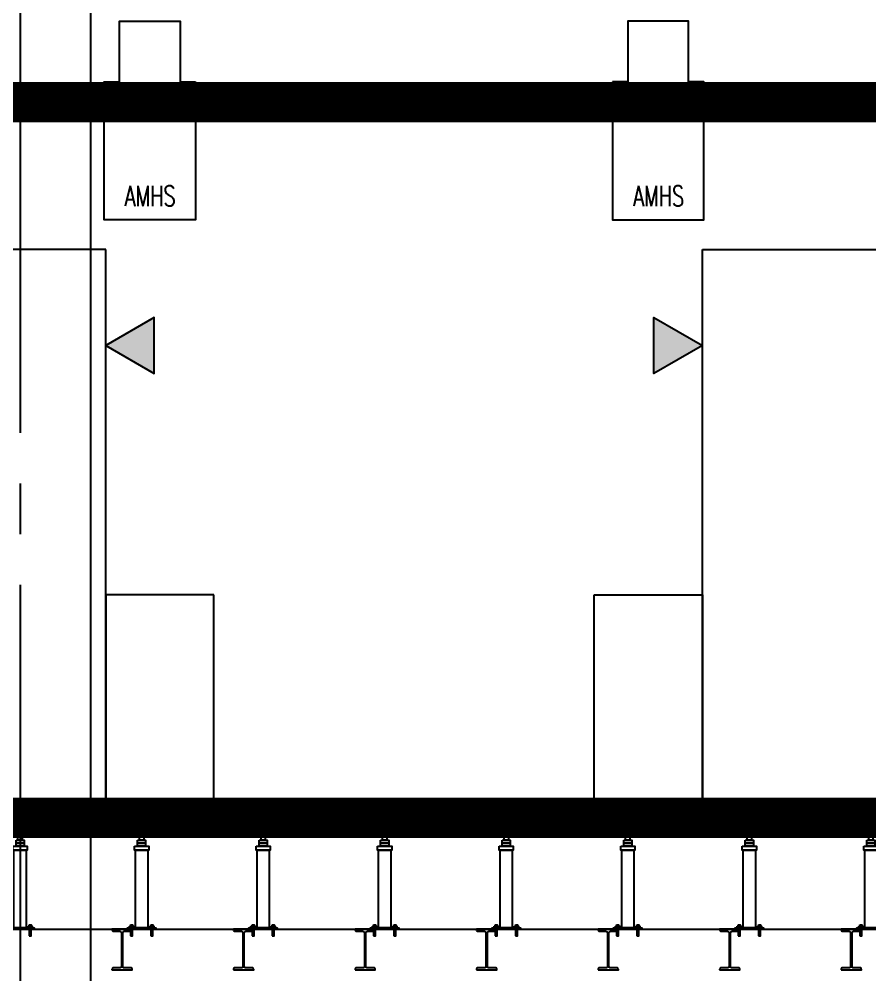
# Model space of a CAD drawing. Extents: x -3080 to 28500, y -1326 to 31609.
# Drawn here: x 18479.5 to 18899.5, y 26588.3 to 27059.9 of the extents above; entities that cross this region are included whole.
import ezdxf
from ezdxf.enums import TextEntityAlignment as Align
from ezdxf.xclip import XClip

# ---------------------------------------------------------------- set-up
doc = ezdxf.new("R2010")
doc.units = 0
doc.header["$LTSCALE"] = 100
doc.header["$XCLIPFRAME"] = 2
doc.linetypes.add('188K-SM-07-F10-MECH-CR PIPE-Y2257103$0$X-S-FAB_SL ALL$0$COL-CEN-LIN', pattern=[3.25, 2.5, -0.25, 0.25, -0.25])
doc.linetypes.add('188K-SM-07-F10-MECH-CR PIPE-Y2257103$0$X-S-FAB_SL ALL$0$HIDDEN', pattern=[0.4, 0.3, -0.1])
for name, color, linetype in [('0-xref', 8, 'Continuous'), ('188K-SM-07-F10-MECH-CR PIPE-Y2257103$0$0-BG', 6, 'Continuous'), ('188K-SM-07-F10-MECH-CR PIPE-Y2257103$0$0-CF-BABY 位', 2, 'Continuous'), ('188K-SM-07-F10-MECH-CR PIPE-Y2257103$0$AP2C-SM-08-FNN-340-A(N)-SMP$0$18P2-SM-08-FNN-320-A(9)-20190318-JEN$0$SM-08-FNN-300-A(9)-JEN$0$15P6-SM-08-FNN-320-A(10)-UIS-TCM$0$15P6-SM-08-FNN-320-A(10)-UIS-TCM$0$15P6-SM-08-FNN-320-A(10)-UIS-TCM$0$15P6-SM-08-FNN-320-A(10)-UIS-TCM$0$15P6-SM-08-FNN-320-A(10)-UIS-TCM$0$0-IE-SECTION', 1, 'Continuous'), ('188K-SM-07-F10-MECH-CR PIPE-Y2257103$0$Raised Floor', 1, 'Continuous'), ('188K-SM-07-F10-MECH-CR PIPE-Y2257103$0$X-S-FAB_SL ALL$0$ASP_3', 3, 'Continuous'), ('188K-SM-07-F10-MECH-CR PIPE-Y2257103$0$X-S-FAB_SL ALL$0$ASP_8', 8, 'Continuous'), ('188K-SM-07-F10-MECH-CR PIPE-Y2257103$0$X-S-FAB_SL ALL$0$CCL', 15, '188K-SM-07-F10-MECH-CR PIPE-Y2257103$0$X-S-FAB_SL ALL$0$COL-CEN-LIN'), ('188K-SM-07-F10-MECH-CR PIPE-Y2257103$0$X-S-FAB_SL ALL$0$WALL-RC', 1, 'Continuous')]:
    doc.layers.add(name, color=color, linetype=linetype)
doc.styles.add('188K-SM-07-F10-MECH-CR PIPE-Y2257103$0$AP2C-SM-08-FNN-340-A(N)-SMP$0$18P2-SM-08-FNN-320-A(9)-20190318-JEN$0$SM-08-FNN-300-A(9)-JEN$0$15P6-SM-08-FNN-320-A(10)-UIS-TCM$0$15P6-SM-08-FNN-320-A(10)-UIS-TCM$0$15P6-SM-08-FNN-320-A(10)-UIS-TCM$0$15P6-SM-08-FNN-320-A(10)-UIS-TCM$0$15P6-SM-08-FNN-320-A(10)-UIS-TCM$0$15P6-SM-08-FNN-320-A(10)-UIS-TCM$0$15P6-SM-08-FNN-320-A(10)-UIS-TCM$0$SM-08-FNN-160-0_TOOL(S)$0$ROMANS', font='romans__.ttf')

# ---------------------------------------------------------------- blocks, each defined once
blk = doc.blocks.new('188K-SM-07-F10-MECH-CR PIPE-Y2257103$0$TOOL123')
at = {"layer": '188K-SM-07-F10-MECH-CR PIPE-Y2257103$0$0-CF-BABY 位', "const_width": 20}
blk.add_lwpolyline([(14984.63, -83776.14), (20159.92, -83776.14), (20160.08, -84129.23), (14984.8, -84129.23)], close=True, dxfattribs=at)
blk = doc.blocks.new('188K-SM-07-F10-MECH-CR PIPE-Y2257103$0$X-S-FAB_SL ALL$0$A$Ceb448ab1')
at = {"layer": '188K-SM-07-F10-MECH-CR PIPE-Y2257103$0$X-S-FAB_SL ALL$0$CCL'}
blk.add_line((18480, 3600), (18480, 0), dxfattribs=at)
blk = doc.blocks.new('188K-SM-07-F10-MECH-CR PIPE-Y2257103$0$X-S-FAB_SL ALL$0$steel_100x200')
at = {"color": 6}
blk.add_lwpolyline([(0, 0), (10, 0), (10, 0.3, 0.414214), (9.3, 1), (6.05, 1, -0.414214), (5.35, 1.7), (5.35, 18.3, -0.414214), (6.05, 19), (9.3, 19, 0.414214), (10, 19.7), (10, 20), (0, 20), (0, 19.7, 0.414214), (0.7, 19), (3.95, 19, -0.414214), (4.65, 18.3), (4.65, 1.7, -0.414214), (3.95, 1), (0.7, 1, 0.414214), (0, 0.3)], format="xyb", close=True, dxfattribs=at)
blk = doc.blocks.new('*U1663')
at = {"layer": '188K-SM-07-F10-MECH-CR PIPE-Y2257103$0$X-S-FAB_SL ALL$0$WALL-RC'}
blk.add_blockref('188K-SM-07-F10-MECH-CR PIPE-Y2257103$0$X-S-FAB_SL ALL$0$steel_100x200', (-5, -10), dxfattribs=at)
blk = doc.blocks.new('*U1664')
at = {"layer": '188K-SM-07-F10-MECH-CR PIPE-Y2257103$0$X-S-FAB_SL ALL$0$WALL-RC', "color": 0, "linetype": 'ByBlock', "lineweight": -2, "transparency": 16777216}
for p in [(16680, 0), (16740, 0), (16800, 0), (16860, 0), (16920, 0), (16980, 0), (17040, 0)]:
    blk.add_blockref('*U1663', p, dxfattribs=at)
blk = doc.blocks.new('188K-SM-07-F10-MECH-CR PIPE-Y2257103$0$X-S-FAB_SL ALL')
at = {"color": 6}
blk.add_line((-2628.521, -72723.977), (19076.479, -72723.977), dxfattribs=at)
at = {"layer": '188K-SM-07-F10-MECH-CR PIPE-Y2257103$0$X-S-FAB_SL ALL$0$ASP_3', "linetype": '188K-SM-07-F10-MECH-CR PIPE-Y2257103$0$X-S-FAB_SL ALL$0$HIDDEN'}
for p, q in [((-2628.521, -72668.977), (19076.479, -72668.977)), ((-2628.521, -72674.477), (19076.479, -72674.477))]:
    blk.add_line(p, q, dxfattribs=at)
at = {"layer": '188K-SM-07-F10-MECH-CR PIPE-Y2257103$0$X-S-FAB_SL ALL$0$ASP_8'}
blk.add_line((14041.479, -72848.977), (14041.479, -71981.477), dxfattribs=at)
at = {"layer": '188K-SM-07-F10-MECH-CR PIPE-Y2257103$0$X-S-FAB_SL ALL$0$CCL'}
blk.add_blockref('188K-SM-07-F10-MECH-CR PIPE-Y2257103$0$X-S-FAB_SL ALL$0$A$Ceb448ab1', (-4473.521, -73553.977), dxfattribs=at)
at = {"layer": '188K-SM-07-F10-MECH-CR PIPE-Y2257103$0$X-S-FAB_SL ALL$0$WALL-RC'}
blk.add_blockref('*U1664', (-2623.171, -72733.977), dxfattribs=at)
blk = doc.blocks.new('188K-SM-07-F10-MECH-CR PIPE-Y2257103$0$A$Cf749f455')
at = {"layer": '188K-SM-07-F10-MECH-CR PIPE-Y2257103$0$Raised Floor'}
for points in [[(60, 45), (0, 45), (0, 40), (60, 40)], [(-4.5, 40), (4.5, 40), (4.5, 39.5), (-4.5, 39.5)], [(-4.5, 39), (4.5, 39), (4.5, 39.5), (-4.5, 39.5)], [(1.05, 39), (-1.05, 39), (-1.05, 34), (1.05, 34)], [(4.5, 37.5), (55.5, 37.5), (58, 40), (2, 40)], [(2, 34), (-2, 34), (-2, 32.5), (2, 32.5)], [(3.5, 31), (-3.5, 31), (-3.5, 29), (3.5, 29)], [(3, 29), (-3, 29), (-3, -9.3), (3, -9.3)], [(2, 32.5), (-2, 32.5), (-2, 31), (2, 31)], [(-7, -10), (7, -10), (7, -9.3), (-7, -9.3)], [(-4, -8.5), (-6, -8.5), (-6, -9.3), (-4, -9.3)], [(-4.5, -7.8), (-5.5, -7.8), (-5.5, -9.3), (-4.5, -9.3)], [(6, -8.5), (4, -8.5), (4, -9.3), (6, -9.3)], [(5.5, -7.8), (4.5, -7.8), (4.5, -9.3), (5.5, -9.3)], [(-4.5, -13.3), (-5.5, -13.3), (-5.5, -10), (-4.5, -10)], [(5.5, -13.3), (4.5, -13.3), (4.5, -10), (5.5, -10)]]:
    blk.add_lwpolyline(points, close=True, dxfattribs=at)
blk = doc.blocks.new('188K-SM-07-F10-MECH-CR PIPE-Y2257103$0$A$C31c50ed8')
at = {"layer": '188K-SM-07-F10-MECH-CR PIPE-Y2257103$0$AP2C-SM-08-FNN-340-A(N)-SMP$0$18P2-SM-08-FNN-320-A(9)-20190318-JEN$0$SM-08-FNN-300-A(9)-JEN$0$15P6-SM-08-FNN-320-A(10)-UIS-TCM$0$15P6-SM-08-FNN-320-A(10)-UIS-TCM$0$15P6-SM-08-FNN-320-A(10)-UIS-TCM$0$15P6-SM-08-FNN-320-A(10)-UIS-TCM$0$15P6-SM-08-FNN-320-A(10)-UIS-TCM$0$0-IE-SECTION', "linetype": 'Continuous'}
for color in [2, 256]:
    blk.add_hatch(color=color, dxfattribs=at).paths.add_polyline_path([(0, 0), (23.92, 13.81), (23.92, -13.81)])
at = {"layer": '188K-SM-07-F10-MECH-CR PIPE-Y2257103$0$AP2C-SM-08-FNN-340-A(N)-SMP$0$18P2-SM-08-FNN-320-A(9)-20190318-JEN$0$SM-08-FNN-300-A(9)-JEN$0$15P6-SM-08-FNN-320-A(10)-UIS-TCM$0$15P6-SM-08-FNN-320-A(10)-UIS-TCM$0$15P6-SM-08-FNN-320-A(10)-UIS-TCM$0$15P6-SM-08-FNN-320-A(10)-UIS-TCM$0$15P6-SM-08-FNN-320-A(10)-UIS-TCM$0$0-IE-SECTION', "color": 2}
blk.add_lwpolyline([(0, 0), (23.92, -13.81), (23.92, 13.81)], close=True, dxfattribs=at)
at = {"layer": '188K-SM-07-F10-MECH-CR PIPE-Y2257103$0$AP2C-SM-08-FNN-340-A(N)-SMP$0$18P2-SM-08-FNN-320-A(9)-20190318-JEN$0$SM-08-FNN-300-A(9)-JEN$0$15P6-SM-08-FNN-320-A(10)-UIS-TCM$0$15P6-SM-08-FNN-320-A(10)-UIS-TCM$0$15P6-SM-08-FNN-320-A(10)-UIS-TCM$0$15P6-SM-08-FNN-320-A(10)-UIS-TCM$0$15P6-SM-08-FNN-320-A(10)-UIS-TCM$0$0-IE-SECTION'}
blk.add_lwpolyline([(0, 0), (23.92, -13.81), (23.92, 13.81)], close=True, dxfattribs=at)
blk = doc.blocks.new('*U1635')
at = {"layer": '188K-SM-07-F10-MECH-CR PIPE-Y2257103$0$AP2C-SM-08-FNN-340-A(N)-SMP$0$18P2-SM-08-FNN-320-A(9)-20190318-JEN$0$SM-08-FNN-300-A(9)-JEN$0$15P6-SM-08-FNN-320-A(10)-UIS-TCM$0$15P6-SM-08-FNN-320-A(10)-UIS-TCM$0$15P6-SM-08-FNN-320-A(10)-UIS-TCM$0$15P6-SM-08-FNN-320-A(10)-UIS-TCM$0$15P6-SM-08-FNN-320-A(10)-UIS-TCM$0$0-IE-SECTION'}
for points in [[(22989.13, -72305.88), (22989.13, -72373.98), (23034.13, -72373.98), (23034.13, -72305.88), (23026.63, -72305.88), (23026.63, -72275.88), (22996.63, -72275.88), (22996.63, -72305.88)], [(23033.43, -72388.48), (23386.6, -72388.48), (23386.6, -72668.98), (23033.43, -72668.98)]]:
    blk.add_lwpolyline(points, close=True, dxfattribs=at)
at = {"layer": '188K-SM-07-F10-MECH-CR PIPE-Y2257103$0$AP2C-SM-08-FNN-340-A(N)-SMP$0$18P2-SM-08-FNN-320-A(9)-20190318-JEN$0$SM-08-FNN-300-A(9)-JEN$0$15P6-SM-08-FNN-320-A(10)-UIS-TCM$0$15P6-SM-08-FNN-320-A(10)-UIS-TCM$0$15P6-SM-08-FNN-320-A(10)-UIS-TCM$0$15P6-SM-08-FNN-320-A(10)-UIS-TCM$0$15P6-SM-08-FNN-320-A(10)-UIS-TCM$0$0-IE-SECTION', "color": 1}
blk.add_lwpolyline([(22980.07, -72558.98), (23033.43, -72558.98), (23033.43, -72668.98), (22980.07, -72668.98)], close=True, dxfattribs=at)
at = {"xscale": -1}
blk.add_blockref('188K-SM-07-F10-MECH-CR PIPE-Y2257103$0$A$C31c50ed8', (23033.43, -72435.97), dxfattribs=at)
at = {"layer": '188K-SM-07-F10-MECH-CR PIPE-Y2257103$0$AP2C-SM-08-FNN-340-A(N)-SMP$0$18P2-SM-08-FNN-320-A(9)-20190318-JEN$0$SM-08-FNN-300-A(9)-JEN$0$15P6-SM-08-FNN-320-A(10)-UIS-TCM$0$15P6-SM-08-FNN-320-A(10)-UIS-TCM$0$15P6-SM-08-FNN-320-A(10)-UIS-TCM$0$15P6-SM-08-FNN-320-A(10)-UIS-TCM$0$15P6-SM-08-FNN-320-A(10)-UIS-TCM$0$0-IE-SECTION', "style": '188K-SM-07-F10-MECH-CR PIPE-Y2257103$0$AP2C-SM-08-FNN-340-A(N)-SMP$0$18P2-SM-08-FNN-320-A(9)-20190318-JEN$0$SM-08-FNN-300-A(9)-JEN$0$15P6-SM-08-FNN-320-A(10)-UIS-TCM$0$15P6-SM-08-FNN-320-A(10)-UIS-TCM$0$15P6-SM-08-FNN-320-A(10)-UIS-TCM$0$15P6-SM-08-FNN-320-A(10)-UIS-TCM$0$15P6-SM-08-FNN-320-A(10)-UIS-TCM$0$15P6-SM-08-FNN-320-A(10)-UIS-TCM$0$15P6-SM-08-FNN-320-A(10)-UIS-TCM$0$SM-08-FNN-160-0_TOOL(S)$0$ROMANS', "width": 0.7}
blk.add_text('AMHS', height=10, dxfattribs=at).set_placement((23011.81, -72367.17, 434.91), align=Align.CENTER)
blk = doc.blocks.new('*U1636')
at = {"layer": '188K-SM-07-F10-MECH-CR PIPE-Y2257103$0$AP2C-SM-08-FNN-340-A(N)-SMP$0$18P2-SM-08-FNN-320-A(9)-20190318-JEN$0$SM-08-FNN-300-A(9)-JEN$0$15P6-SM-08-FNN-320-A(10)-UIS-TCM$0$15P6-SM-08-FNN-320-A(10)-UIS-TCM$0$15P6-SM-08-FNN-320-A(10)-UIS-TCM$0$15P6-SM-08-FNN-320-A(10)-UIS-TCM$0$15P6-SM-08-FNN-320-A(10)-UIS-TCM$0$0-IE-SECTION'}
for points in [[(22916.75, -72305.88), (22916.75, -72373.98), (22871.75, -72373.98), (22871.75, -72305.88), (22879.25, -72305.88), (22879.25, -72275.88), (22909.25, -72275.88), (22909.25, -72305.88)], [(22872.45, -72388.48), (22466.89, -72388.48), (22466.89, -72668.98), (22872.45, -72668.98)]]:
    blk.add_lwpolyline(points, close=True, dxfattribs=at)
at = {"layer": '188K-SM-07-F10-MECH-CR PIPE-Y2257103$0$AP2C-SM-08-FNN-340-A(N)-SMP$0$18P2-SM-08-FNN-320-A(9)-20190318-JEN$0$SM-08-FNN-300-A(9)-JEN$0$15P6-SM-08-FNN-320-A(10)-UIS-TCM$0$15P6-SM-08-FNN-320-A(10)-UIS-TCM$0$15P6-SM-08-FNN-320-A(10)-UIS-TCM$0$15P6-SM-08-FNN-320-A(10)-UIS-TCM$0$15P6-SM-08-FNN-320-A(10)-UIS-TCM$0$0-IE-SECTION', "color": 1}
blk.add_lwpolyline([(22925.82, -72558.98), (22872.45, -72558.98), (22872.45, -72668.98), (22925.82, -72668.98)], close=True, dxfattribs=at)
blk.add_blockref('188K-SM-07-F10-MECH-CR PIPE-Y2257103$0$A$C31c50ed8', (22872.45, -72435.97))
at = {"layer": '188K-SM-07-F10-MECH-CR PIPE-Y2257103$0$AP2C-SM-08-FNN-340-A(N)-SMP$0$18P2-SM-08-FNN-320-A(9)-20190318-JEN$0$SM-08-FNN-300-A(9)-JEN$0$15P6-SM-08-FNN-320-A(10)-UIS-TCM$0$15P6-SM-08-FNN-320-A(10)-UIS-TCM$0$15P6-SM-08-FNN-320-A(10)-UIS-TCM$0$15P6-SM-08-FNN-320-A(10)-UIS-TCM$0$15P6-SM-08-FNN-320-A(10)-UIS-TCM$0$0-IE-SECTION', "style": '188K-SM-07-F10-MECH-CR PIPE-Y2257103$0$AP2C-SM-08-FNN-340-A(N)-SMP$0$18P2-SM-08-FNN-320-A(9)-20190318-JEN$0$SM-08-FNN-300-A(9)-JEN$0$15P6-SM-08-FNN-320-A(10)-UIS-TCM$0$15P6-SM-08-FNN-320-A(10)-UIS-TCM$0$15P6-SM-08-FNN-320-A(10)-UIS-TCM$0$15P6-SM-08-FNN-320-A(10)-UIS-TCM$0$15P6-SM-08-FNN-320-A(10)-UIS-TCM$0$15P6-SM-08-FNN-320-A(10)-UIS-TCM$0$15P6-SM-08-FNN-320-A(10)-UIS-TCM$0$SM-08-FNN-160-0_TOOL(S)$0$ROMANS', "width": 0.7}
blk.add_text('AMHS', height=10, dxfattribs=at).set_placement((22894.4, -72367.17, 434.91), align=Align.CENTER)
blk = doc.blocks.new('188K-SM-07-F10-MECH-CR PIPE-Y2257103')
blk.add_blockref('188K-SM-07-F10-MECH-CR PIPE-Y2257103$0$TOOL123', (0, 110795.018))
ref = blk.add_blockref('188K-SM-07-F10-MECH-CR PIPE-Y2257103$0$X-S-FAB_SL ALL', (4473.521, 99334.763))
XClip(ref).set_block_clipping_path([(-7553.4648570136, -75341.9369645483), (24026.2025623869, -67725.7696244382)])
at = {"xscale": -1}
for p in [(18480, 26620.786), (18540, 26620.786), (18600, 26620.786), (18660, 26620.786), (18720, 26620.786), (18780, 26620.786), (18840, 26620.786), (18900, 26620.786)]:
    blk.add_blockref('188K-SM-07-F10-MECH-CR PIPE-Y2257103$0$A$Cf749f455', p, dxfattribs=at)
at = {"layer": '188K-SM-07-F10-MECH-CR PIPE-Y2257103$0$0-BG'}
for name, p in [('*U1636', (-4350.193, 99334.763)), ('*U1635', (-4216.601, 99334.763))]:
    blk.add_blockref(name, p, dxfattribs=at)

msp = doc.modelspace()

# ---------------------------------------------------------------- block references
at = {"layer": '0-xref'}
msp.add_blockref('188K-SM-07-F10-MECH-CR PIPE-Y2257103', (0, 0), dxfattribs=at)

doc.saveas('drawing.dxf')
